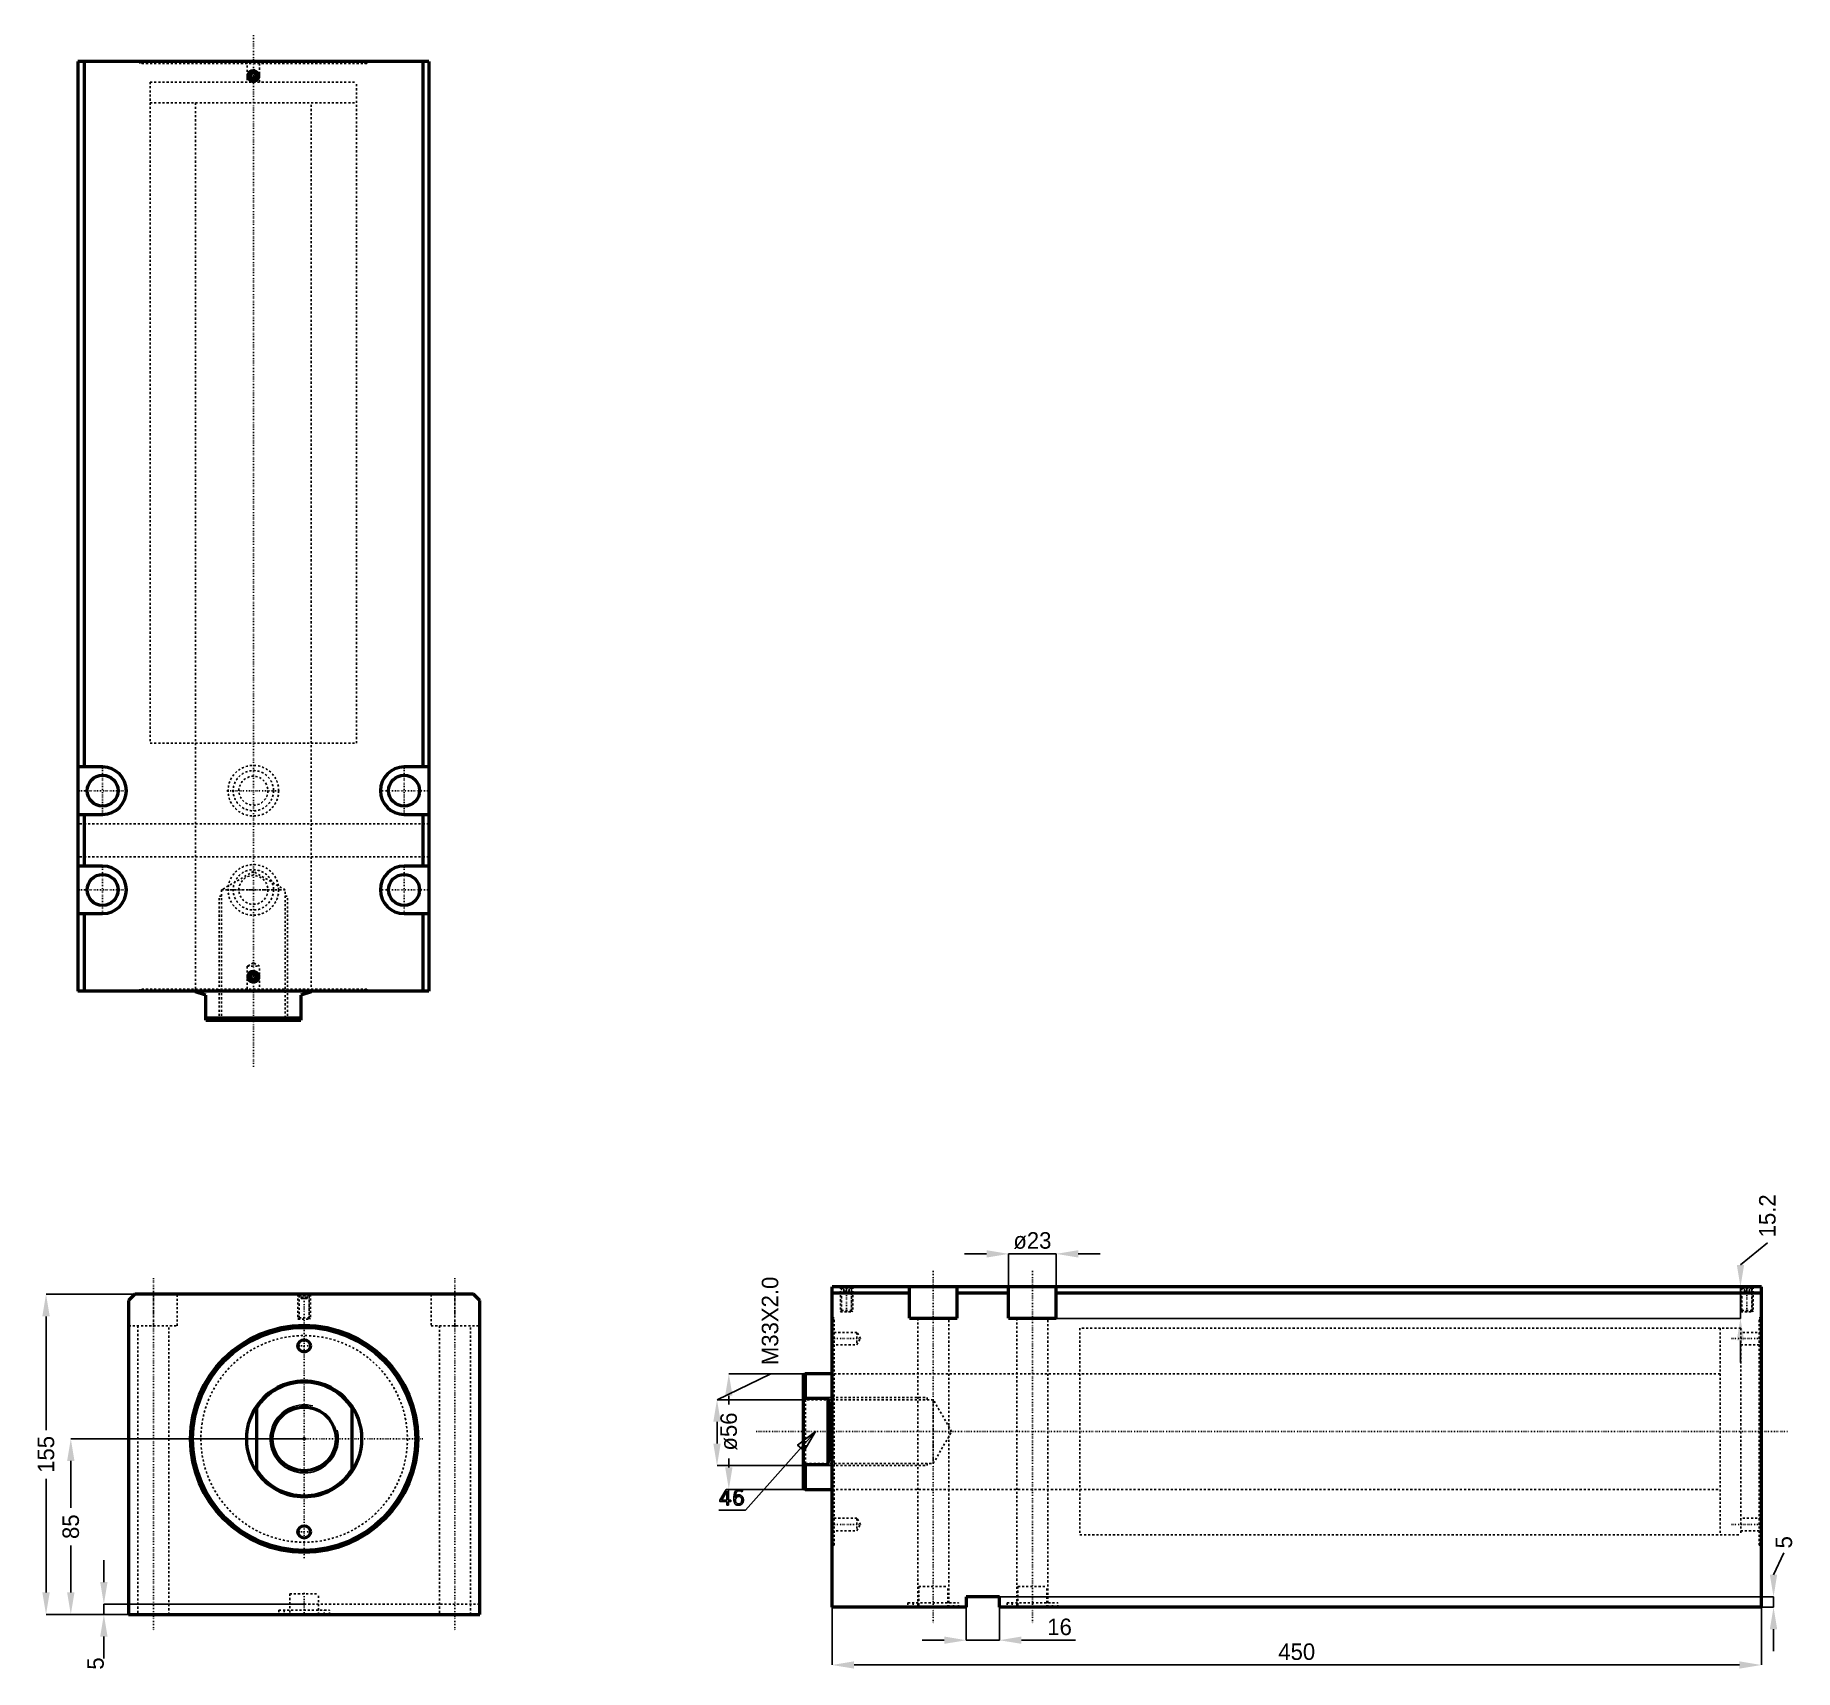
# Model space of a CAD drawing. Header units: millimetres. Extents: x -130 to 722, y -112 to 679.
import ezdxf

# ---------------------------------------------------------------- set-up
doc = ezdxf.new("R2010")
doc.units = ezdxf.units.MM
doc.linetypes.add('Center', pattern=[1.5, 0.45, -0.5, 0.05, -0.5])
doc.linetypes.add('Dashed', pattern=[2, 1, -1])
for name, color, linetype, lineweight in [('2d ConnectionPoints', 7, 'Continuous', 50), ('AM_0', 7, 'Continuous', 50), ('AM_5', 3, 'Continuous', 25), ('AM_7', 7, 'Center', 25), ('AM_9', 6, 'Dashed', 25)]:
    doc.layers.add(name, color=color, linetype=linetype, lineweight=lineweight)
doc.dimstyles.new('ISO-25', dxfattribs={"dimtxt": 2.5, "dimasz": 2.5, "dimexe": 1.25, "dimexo": 0.625, "dimtad": 1, "dimtxsty": 'Standard', "dimcen": 2.5, "dimadec": 0, "dimazin": 0, "dimtfac": 1, "dimtmove": 0, "dimatfit": 3, "dimfxl": 1, "dimarcsym": 0})

# ---------------------------------------------------------------- blocks, each defined once
blk = doc.blocks.new('1_JECX_MF_INLA_100_310_0_rod__0_in_JECX_MF_160_INLA_100_310_0__0')
at = {"layer": 'AM_0'}
for p, q in [((-23, -15.97), (-23, 15.97)), ((23, 15.97), (23, -15.97))]:
    blk.add_line(p, q, dxfattribs=at)
for points in [[(-23, 15.97), (-24.3, 13.9), (-25.42, 11.73), (-26.35, 9.47), (-27.07, 7.14), (-27.59, 4.75), (-27.9, 2.33), (-28, -0.11), (-27.88, -2.55), (-27.56, -4.97), (-27.02, -7.35), (-26.27, -9.68), (-25.33, -11.93), (-24.19, -14.1), (-23, -15.97)], [(23, -15.97), (24.3, -13.9), (25.42, -11.73), (26.35, -9.47), (27.07, -7.14), (27.59, -4.75), (27.9, -2.33), (28, 0.11), (27.88, 2.55), (27.56, 4.97), (27.02, 7.35), (26.27, 9.68), (25.33, 11.93), (24.19, 14.1), (23, 15.97)]]:
    blk.add_lwpolyline(points, dxfattribs=at)
blk.add_circle((0, 0), 15.42, dxfattribs=at)
for radius, start, end in [(28, 34.77194, 145.22806), (27.5, 33.2419, 146.7581), (27.5, 213.2419, 326.7581), (28, 214.77194, 325.22806)]:
    blk.add_arc((0, 0), radius, start, end, dxfattribs=at)
at = {"layer": 'AM_5'}
blk.add_arc((0, 0), 16.5, 75, 15, dxfattribs=at)
blk = doc.blocks.new('2_JECX_MF_EXLA_100_310_0_body__0_in_JECX_MF_160_INLA_100_310_0__0')
at = {"layer": 'AM_0'}
for p, q in [((-82, 70), (-85, 67)), ((82, 70), (-82, 70)), ((85, 67), (82, 70)), ((-85, 67), (-85, -85)), ((85, -85), (85, 67)), ((-85, -85), (85, -85))]:
    blk.add_line(p, q, dxfattribs=at)
for centre, radius in [((0, 0), 55), ((0, 0), 54), ((0, 45), 3), ((0, -45), 3)]:
    blk.add_circle(centre, radius, dxfattribs=at)
at = {"layer": 'AM_5', "linetype": 'Dashed'}
for p, q in [((-3, 70), (-3, 58)), ((3, 70), (3, 58))]:
    blk.add_line(p, q, dxfattribs=at)
at = {"layer": 'AM_7'}
for p, q in [((-73, 77.75), (-73, -92.75)), ((73, 77.75), (73, -92.75)), ((0, -57.75), (0, 70.6)), ((-3.15, 45), (3.15, 45)), ((-57.75, 0), (57.75, 0)), ((-3.15, -45), (3.15, -45)), ((0, -74.5), (0, -85.5))]:
    blk.add_line(p, q, dxfattribs=at)
at = {"layer": 'AM_9'}
for p, q in [((-73, 54.8), (-73, 70)), ((-61.5, 54.8), (-61.5, 70)), ((-3, 70), (-2.46, 69.46)), ((-2.46, 69.46), (-2.46, 58.54)), ((-2.46, 69.46), (2.46, 69.46)), ((-1.9, 70), (-2.4, 69.5)), ((-2.4, 69.5), (-2.4, 58)), ((-2.4, 69.5), (2.4, 69.5)), ((-1.44, 68), (-1.44, 70)), ((-0.72, 68), (-0.72, 70)), ((0.72, 68), (0.72, 70)), ((1.44, 68), (1.44, 70)), ((2.4, 69.5), (1.9, 70)), ((2.4, 58), (2.4, 69.5)), ((2.46, 69.46), (3, 70)), ((2.46, 58.54), (2.46, 69.46)), ((61.5, 70), (61.5, 54.8)), ((73, 54.8), (73, 70)), ((-1.44, 68), (1.44, 68)), ((-85, 54.8), (-61.5, 54.8)), ((-80.5, 54.8), (-80.5, -85)), ((-65.5, -85), (-65.5, 54.8)), ((-2.46, 58.54), (-3, 58)), ((-3, 58), (3, 58)), ((-2.46, 58.54), (2.46, 58.54)), ((3, 58), (2.46, 58.54)), ((61.5, 54.8), (85, 54.8)), ((65.5, 54.8), (65.5, -85)), ((80.5, -85), (80.5, 54.8)), ((-7, -75), (7, -75)), ((-7, -75), (-7, -85)), ((7, -85), (7, -75)), ((85, -80), (-85, -80)), ((-12.25, -82.9), (12.25, -82.9)), ((-12.25, -82.9), (-12.25, -85)), ((-9.75, -82.9), (-9.75, -85)), ((9.75, -85), (9.75, -82.9)), ((12.25, -85), (12.25, -82.9))]:
    blk.add_line(p, q, dxfattribs=at)
blk.add_circle((0, 0), 50, dxfattribs=at)
blk = doc.blocks.new('*D3')
at = {"layer": 'AM_5', "color": 0, "lineweight": -2}
for p, q in [((-82, 70), (-125, 70)), ((-125, 59.33), (-125, 4.31)), ((-125, -74.33), (-125, -19.31)), ((-85, -85), (-125, -85))]:
    blk.add_line(p, q, dxfattribs=at)
at = {"layer": 'AM_5', "color": 0}
for points in [[(-123.22, 59.33), (-126.78, 59.33), (-125, 70)], [(-126.78, -74.33), (-123.22, -74.33), (-125, -85)]]:
    blk.add_solid(points, dxfattribs=at)
at = {"layer": 'Defpoints', "color": 0}
for p in [(-82, 70), (-125, -85), (-85, -85)]:
    blk.add_point(p, dxfattribs=at)
at = {"layer": 'AM_5', "color": 0, "insert": (-125, -7.5), "char_height": 8, "attachment_point": 5, "rotation": 90}
blk.add_mtext('155', dxfattribs=at)
blk = doc.blocks.new('*D4')
at = {"layer": 'AM_5', "color": 0, "lineweight": -2}
for p, q in [((0, 0), (-113, 0)), ((-113, -10.67), (-113, -33.34)), ((-113, -74.33), (-113, -51.66)), ((-85, -85), (-113, -85))]:
    blk.add_line(p, q, dxfattribs=at)
at = {"layer": 'AM_5', "color": 0}
for points in [[(-111.22, -10.67), (-114.78, -10.67), (-113, 0)], [(-114.78, -74.33), (-111.22, -74.33), (-113, -85)]]:
    blk.add_solid(points, dxfattribs=at)
at = {"layer": 'Defpoints', "color": 0}
for p in [(0, 0), (-113, -85), (-85, -85)]:
    blk.add_point(p, dxfattribs=at)
at = {"layer": 'AM_5', "color": 0, "insert": (-113, -42.5), "char_height": 8, "attachment_point": 5, "rotation": 90}
blk.add_mtext('85', dxfattribs=at)
blk = doc.blocks.new('*D5')
at = {"layer": 'AM_5', "color": 0, "lineweight": -2}
for p, q in [((-97, -69.33), (-97, -58.67)), ((0, -80), (-97, -80)), ((-97, -80), (-97, -85)), ((-85, -85), (-97, -85)), ((-97, -95.67), (-97, -106.33))]:
    blk.add_line(p, q, dxfattribs=at)
at = {"layer": 'AM_5', "color": 0}
for points in [[(-98.78, -69.33), (-95.22, -69.33), (-97, -80)], [(-95.22, -95.67), (-98.78, -95.67), (-97, -85)]]:
    blk.add_solid(points, dxfattribs=at)
at = {"layer": 'Defpoints', "color": 0}
for p in [(-97, -85), (-85, -85), (0, -80)]:
    blk.add_point(p, dxfattribs=at)
at = {"layer": 'AM_5', "color": 0, "insert": (-101, -108.73), "char_height": 8, "attachment_point": 5, "rotation": 90}
blk.add_mtext('5', dxfattribs=at)
blk = doc.blocks.new('1_JECX_MF_INLA_100_310_0_rod__0_in_JECX_MF_160_INLA_100_310_0__2')
at = {"layer": 'AM_0'}
for p, q in [((-13, 28), (-14, 27.5)), ((-14, 27.5), (-14, -27.5)), ((0, 28), (-13, 28)), ((-13, 28), (-13, 15.97)), ((-13, 15.97), (-14, 15.07)), ((-2, 15.97), (-13, 15.97)), ((-2, 15.97), (-2, -15.97)), ((-14, -15.07), (-13, -15.97)), ((-13, -15.97), (-2, -15.97)), ((-13, -15.97), (-13, -28)), ((-14, -27.5), (-13, -28)), ((-13, -28), (0, -28))]:
    blk.add_line(p, q, dxfattribs=at)
blk.add_lwpolyline([(-2, -15.97), (-1.58, -13.9), (-1.21, -11.73), (-0.91, -9.47), (-0.68, -7.14), (-0.51, -4.75), (-0.41, -2.33), (-0.38, 0.11), (-0.41, 2.55), (-0.52, 4.97), (-0.69, 7.35), (-0.94, 9.68), (-1.24, 11.93), (-1.61, 14.1), (-2, 15.97)], dxfattribs=at)
at = {"layer": 'AM_5', "linetype": 'Dashed'}
for p, q in [((-14, 16.5), (46, 16.5)), ((46, 15.42), (46, 16.5)), ((-14, -16.5), (46, -16.5)), ((46, -15.42), (46, -16.5))]:
    blk.add_line(p, q, dxfattribs=at)
at = {"layer": 'AM_7'}
blk.add_line((-36.7, 0), (462.7, 0), dxfattribs=at)
at = {"layer": 'AM_9'}
for p, q in [((430, 50), (430, -50)), ((440, 50), (430, 50)), ((440, 50), (440, -50)), ((430, 28), (0, 28)), ((-12.92, 15.42), (-14, 16.5)), ((49, 15.42), (-12.92, 15.42)), ((-12.92, 15.42), (-12.92, -15.42)), ((57.9, 0), (49, 15.42)), ((49, 15.42), (49, -15.42)), ((49, -15.42), (57.9, 0)), ((-14, -16.5), (-12.92, -15.42)), ((-12.92, -15.42), (49, -15.42)), ((0, -28), (430, -28)), ((430, -50), (440, -50))]:
    blk.add_line(p, q, dxfattribs=at)
blk = doc.blocks.new('2_JECX_MF_EXLA_100_310_0_body__0_in_JECX_MF_160_INLA_100_310_0__2')
at = {"layer": 'AM_0'}
for p, q in [((0, -85), (0, 70)), ((450, 70), (0, 70)), ((37.5, 54.8), (37.5, 70)), ((60.5, 54.8), (60.5, 70)), ((85.5, 54.8), (85.5, 70)), ((108.5, 54.8), (108.5, 70)), ((450, -85), (450, 70)), ((37.5, 67), (0, 67)), ((85.5, 67), (60.5, 67)), ((450, 67), (108.5, 67)), ((37.5, 54.8), (60.5, 54.8)), ((85.5, 54.8), (108.5, 54.8)), ((65, -85), (0, -85)), ((81, -80), (65, -80)), ((65, -80), (65, -85)), ((81, -85), (81, -80)), ((450, -85), (81, -85))]:
    blk.add_line(p, q, dxfattribs=at)
at = {"layer": 'AM_5', "linetype": 'Dashed'}
for p, q in [((4, 70), (4, 58)), ((10, 70), (10, 58)), ((440, 70), (440, 58)), ((446, 70), (446, 58))]:
    blk.add_line(p, q, dxfattribs=at)
at = {"layer": 'AM_7'}
for p, q in [((49, 77.75), (49, -92.75)), ((97, 77.75), (97, -92.75)), ((7, 70.6), (7, 57.4)), ((443, 70.6), (443, 57.4)), ((-0.69, 45), (14.42, 45)), ((435.58, 45), (450.69, 45)), ((-0.69, -45), (14.42, -45)), ((435.58, -45), (450.69, -45))]:
    blk.add_line(p, q, dxfattribs=at)
at = {"layer": 'AM_9'}
for p, q in [((4, 70), (4.54, 69.46)), ((4.54, 69.46), (4.54, 58.54)), ((4.54, 69.46), (9.46, 69.46)), ((5.1, 70), (4.6, 69.5)), ((4.6, 69.5), (4.6, 58)), ((4.6, 69.5), (9.4, 69.5)), ((5.75, 68), (5.75, 70)), ((7, 68), (7, 70)), ((8.25, 68), (8.25, 70)), ((9.4, 69.5), (8.9, 70)), ((9.4, 58), (9.4, 69.5)), ((9.46, 69.46), (10, 70)), ((9.46, 58.54), (9.46, 69.46)), ((440, 70), (440.54, 69.46)), ((440.54, 69.46), (440.54, 58.54)), ((440.54, 69.46), (445.46, 69.46)), ((441.1, 70), (440.6, 69.5)), ((440.6, 69.5), (440.6, 58)), ((440.6, 69.5), (445.4, 69.5)), ((441.75, 68), (441.75, 70)), ((443, 68), (443, 70)), ((444.25, 68), (444.25, 70)), ((445.4, 69.5), (444.9, 70)), ((445.4, 58), (445.4, 69.5)), ((445.46, 69.46), (446, 70)), ((445.46, 58.54), (445.46, 69.46)), ((5.75, 68), (8.25, 68)), ((441.75, 68), (444.25, 68)), ((1, 55), (0, 55)), ((1, 54), (0, 54)), ((1, -55), (1, 55)), ((4.54, 58.54), (4, 58)), ((4, 58), (10, 58)), ((4.54, 58.54), (9.46, 58.54)), ((10, 58), (9.46, 58.54)), ((41.5, 54.8), (41.5, -85)), ((56.5, -85), (56.5, 54.8)), ((89.5, 54.8), (89.5, -85)), ((104.5, -85), (104.5, 54.8)), ((440.54, 58.54), (440, 58)), ((440, 58), (446, 58)), ((440.54, 58.54), (445.46, 58.54)), ((446, 58), (445.46, 58.54)), ((449, -55), (449, 55)), ((450, 55), (449, 55)), ((450, 54), (449, 54)), ((12, 48), (0, 48)), ((13.73, 45), (12, 48)), ((12, 48), (12, 42)), ((12, 42), (13.73, 45)), ((440, 50), (120, 50)), ((120, 50), (120, -50)), ((440, 50), (440, -50)), ((450, 48), (440, 48)), ((0, 42), (12, 42)), ((440, 42), (450, 42)), ((120, 28), (0, 28)), ((0, -28), (120, -28)), ((12, -42), (0, -42)), ((13.73, -45), (12, -42)), ((12, -42), (12, -48)), ((450, -42), (440, -42)), ((0, -48), (12, -48)), ((12, -48), (13.73, -45)), ((120, -50), (440, -50)), ((440, -48), (450, -48)), ((0, -54), (1, -54)), ((0, -55), (1, -55)), ((449, -54), (450, -54)), ((449, -55), (450, -55)), ((42, -75), (56, -75)), ((42, -75), (42, -85)), ((56, -85), (56, -75)), ((90, -75), (104, -75)), ((90, -75), (90, -85)), ((104, -85), (104, -75)), ((36.75, -82.9), (61.25, -82.9)), ((36.75, -82.9), (36.75, -85)), ((39.25, -82.9), (39.25, -85)), ((58.75, -85), (58.75, -82.9)), ((61.25, -85), (61.25, -82.9)), ((84.75, -82.9), (109.25, -82.9)), ((84.75, -82.9), (84.75, -85)), ((87.25, -82.9), (87.25, -85)), ((106.75, -85), (106.75, -82.9)), ((109.25, -85), (109.25, -82.9))]:
    blk.add_line(p, q, dxfattribs=at)
blk = doc.blocks.new('*D16')
at = {"layer": 'AM_5', "color": 0, "lineweight": -2}
for p, q in [((330.47, 89.56), (319.81, 89.56)), ((341.14, 73.56), (341.14, 89.56)), ((341.14, 89.56), (364.14, 89.56)), ((364.14, 73.56), (364.14, 89.56)), ((374.81, 89.56), (385.47, 89.56))]:
    blk.add_line(p, q, dxfattribs=at)
at = {"layer": 'AM_5', "color": 0}
for points in [[(330.47, 87.79), (330.47, 91.34), (341.14, 89.56)], [(374.81, 91.34), (374.81, 87.79), (364.14, 89.56)]]:
    blk.add_solid(points, dxfattribs=at)
at = {"layer": 'Defpoints', "color": 0}
for p in [(364.14, 89.56), (341.14, 73.56), (364.14, 73.56)]:
    blk.add_point(p, dxfattribs=at)
at = {"layer": 'AM_5', "color": 0, "insert": (352.64, 95.96), "char_height": 8, "attachment_point": 5}
blk.add_mtext('ø23', dxfattribs=at)
blk = doc.blocks.new('*D17')
at = {"layer": 'AM_5', "color": 0, "lineweight": -2}
for p, q in [((695.51, 84.23), (708.57, 94.9)), ((364.14, 73.56), (695.51, 73.56)), ((695.51, 58.36), (695.51, 73.56)), ((364.14, 58.36), (695.51, 58.36)), ((695.51, 47.7), (695.51, 37.03))]:
    blk.add_line(p, q, dxfattribs=at)
at = {"layer": 'AM_5', "color": 0}
for points in [[(693.73, 84.23), (697.28, 84.23), (695.51, 73.56)], [(697.28, 47.7), (693.73, 47.7), (695.51, 58.36)]]:
    blk.add_solid(points, dxfattribs=at)
at = {"layer": 'Defpoints', "color": 0}
for p in [(364.14, 73.56), (695.51, 73.56), (364.14, 58.36)]:
    blk.add_point(p, dxfattribs=at)
at = {"layer": 'AM_5', "color": 0, "insert": (708.57, 107.96), "char_height": 8, "attachment_point": 5, "rotation": 90}
blk.add_mtext('15.2', dxfattribs=at)
blk = doc.blocks.new('*D18')
at = {"layer": 'AM_5', "color": 0, "lineweight": -2}
for p, q in [((255.64, -81.44), (255.64, -109.44)), ((705.64, -81.44), (705.64, -109.44)), ((266.31, -109.44), (694.97, -109.44))]:
    blk.add_line(p, q, dxfattribs=at)
at = {"layer": 'AM_5', "color": 0}
for points in [[(266.31, -107.66), (266.31, -111.21), (255.64, -109.44)], [(694.97, -111.21), (694.97, -107.66), (705.64, -109.44)]]:
    blk.add_solid(points, dxfattribs=at)
at = {"layer": 'Defpoints', "color": 0}
for p in [(255.64, -81.44), (705.64, -81.44), (705.64, -109.44)]:
    blk.add_point(p, dxfattribs=at)
at = {"layer": 'AM_5', "color": 0, "insert": (480.64, -103.04), "char_height": 8, "attachment_point": 5}
blk.add_mtext('450', dxfattribs=at)
blk = doc.blocks.new('*D19')
at = {"layer": 'AM_5', "color": 0, "lineweight": -2}
for p, q in [((242.64, 31.56), (205.64, 31.56)), ((205.64, 20.9), (205.64, 16.63)), ((205.64, -13.77), (205.64, -9.5)), ((242.64, -24.44), (205.64, -24.44))]:
    blk.add_line(p, q, dxfattribs=at)
at = {"layer": 'AM_5', "color": 0}
for points in [[(207.42, 20.9), (203.86, 20.9), (205.64, 31.56)], [(203.86, -13.77), (207.42, -13.77), (205.64, -24.44)]]:
    blk.add_solid(points, dxfattribs=at)
at = {"layer": 'Defpoints', "color": 0}
for p in [(205.64, 31.56), (242.64, 31.56), (242.64, -24.44)]:
    blk.add_point(p, dxfattribs=at)
at = {"layer": 'AM_5', "color": 0, "insert": (205.64, 3.56), "char_height": 8, "attachment_point": 5, "rotation": 90}
blk.add_mtext('ø56', dxfattribs=at)
blk = doc.blocks.new('*D20')
at = {"layer": 'AM_5', "color": 0, "lineweight": -2}
for p, q in [((320.64, -76.44), (320.64, -97.44)), ((336.64, -81.44), (336.64, -97.44)), ((309.97, -97.44), (299.31, -97.44)), ((320.64, -97.44), (336.64, -97.44)), ((347.31, -97.44), (373.52, -97.44))]:
    blk.add_line(p, q, dxfattribs=at)
at = {"layer": 'AM_5', "color": 0}
for points in [[(309.97, -99.21), (309.97, -95.66), (320.64, -97.44)], [(347.31, -95.66), (347.31, -99.21), (336.64, -97.44)]]:
    blk.add_solid(points, dxfattribs=at)
at = {"layer": 'Defpoints', "color": 0}
for p in [(320.64, -76.44), (336.64, -81.44), (336.64, -97.44)]:
    blk.add_point(p, dxfattribs=at)
at = {"layer": 'AM_5', "color": 0, "insert": (365.79, -91.04), "char_height": 8, "attachment_point": 5}
blk.add_mtext('16', dxfattribs=at)
blk = doc.blocks.new('*D21')
at = {"layer": 'AM_5', "color": 0, "lineweight": -2}
for p, q in [((711.51, -65.77), (716.57, -55.1)), ((320.64, -76.44), (711.51, -76.44)), ((711.51, -76.44), (711.51, -81.44)), ((336.64, -81.44), (711.51, -81.44)), ((711.51, -92.1), (711.51, -102.77))]:
    blk.add_line(p, q, dxfattribs=at)
at = {"layer": 'AM_5', "color": 0}
for points in [[(709.73, -65.77), (713.28, -65.77), (711.51, -76.44)], [(713.28, -92.1), (709.73, -92.1), (711.51, -81.44)]]:
    blk.add_solid(points, dxfattribs=at)
at = {"layer": 'Defpoints', "color": 0}
for p in [(320.64, -76.44), (336.64, -81.44), (711.51, -81.44)]:
    blk.add_point(p, dxfattribs=at)
at = {"layer": 'AM_5', "color": 0, "insert": (716.57, -50.04), "char_height": 8, "attachment_point": 5, "rotation": 90}
blk.add_mtext('5', dxfattribs=at)
blk = doc.blocks.new('*D22')
at = {"layer": 'AM_5', "color": 0, "lineweight": -2}
for p, q in [((199.91, 18.98), (225.64, 31.38)), ((242.72, 18.98), (199.91, 18.98)), ((199.91, 8.32), (199.91, -2.27)), ((241.64, -12.94), (199.91, -12.94))]:
    blk.add_line(p, q, dxfattribs=at)
at = {"layer": 'AM_5', "color": 0}
for points in [[(201.68, 8.32), (198.13, 8.32), (199.91, 18.98)], [(198.13, -2.27), (201.68, -2.27), (199.91, -12.94)]]:
    blk.add_solid(points, dxfattribs=at)
at = {"layer": 'Defpoints', "color": 0}
for p in [(242.72, 18.98), (199.91, -12.94), (241.64, -12.94)]:
    blk.add_point(p, dxfattribs=at)
at = {"layer": 'AM_5', "color": 0, "insert": (225.64, 57.12), "char_height": 8, "attachment_point": 5, "rotation": 90}
blk.add_mtext('M33X2.0', dxfattribs=at)
blk = doc.blocks.new('1_JECX_MF_INLA_100_310_0_rod__0_in_JECX_MF_160_INLA_100_310_0__4')
at = {"layer": 'AM_0'}
for p, q in [((-28, 0), (-28, -0.38)), ((28, -0.38), (28, 0)), ((-23, -2), (-28, -0.38)), ((-23, -14), (-23, -2)), ((28, -0.38), (23, -2)), ((23, -2), (23, -14)), ((-23, -13), (23, -13)), ((-23, -14), (23, -14))]:
    blk.add_line(p, q, dxfattribs=at)
at = {"layer": 'AM_5', "linetype": 'Dashed'}
for p, q in [((-16.5, -14), (-16.5, 46)), ((-15.42, 46), (-16.5, 46)), ((15.42, 46), (16.5, 46)), ((16.5, -14), (16.5, 46))]:
    blk.add_line(p, q, dxfattribs=at)
at = {"layer": 'AM_7'}
blk.add_line((0, -36.7), (0, 462.7), dxfattribs=at)
at = {"layer": 'AM_9'}
for p, q in [((-50, 440), (50, 440)), ((-50, 440), (-50, 430)), ((50, 430), (50, 440)), ((-50, 430), (50, 430)), ((-28, 430), (-28, 0)), ((28, 0), (28, 430)), ((0, 57.9), (-15.42, 49)), ((15.42, 49), (0, 57.9)), ((-15.42, 49), (15.42, 49)), ((-15.42, 49), (-15.42, -12.92)), ((15.42, -12.92), (15.42, 49)), ((-15.42, -12.92), (-16.5, -14)), ((-15.42, -12.92), (15.42, -12.92)), ((16.5, -14), (15.42, -12.92))]:
    blk.add_line(p, q, dxfattribs=at)
blk = doc.blocks.new('2_JECX_MF_EXLA_100_310_0_body__0_in_JECX_MF_160_INLA_100_310_0__4')
at = {"layer": 'AM_0'}
for p, q in [((-85, 450), (-85, 0)), ((85, 450), (-85, 450)), ((-82, 450), (-82, 108.5)), ((-0.72, 444.25), (-1.44, 443)), ((0.72, 444.25), (-0.72, 444.25)), ((1.44, 443), (0.72, 444.25)), ((82, 450), (82, 108.5)), ((85, 450), (85, 0)), ((-1.44, 443), (-0.72, 441.75)), ((-0.72, 441.75), (0.72, 441.75)), ((0.72, 441.75), (1.44, 443)), ((-73, 108.5), (-85, 108.5)), ((85, 108.5), (73, 108.5)), ((-85, 85.5), (-73, 85.5)), ((-82, 85.5), (-82, 60.5)), ((73, 85.5), (85, 85.5)), ((82, 85.5), (82, 60.5)), ((-73, 60.5), (-85, 60.5)), ((85, 60.5), (73, 60.5)), ((-85, 37.5), (-73, 37.5)), ((-82, 37.5), (-82, 0)), ((73, 37.5), (85, 37.5)), ((82, 37.5), (82, 0)), ((85, 0), (-85, 0)), ((-0.72, 8.25), (-1.44, 7)), ((-1.44, 7), (-0.72, 5.75)), ((0.72, 8.25), (-0.72, 8.25)), ((-0.72, 5.75), (0.72, 5.75)), ((1.44, 7), (0.72, 8.25)), ((0.72, 5.75), (1.44, 7))]:
    blk.add_line(p, q, dxfattribs=at)
for centre, radius in [((0, 443), 2.46), ((0, 443), 2.4), ((0, 443), 1.9), ((-73, 97), 7.5), ((73, 97), 7.5), ((-73, 49), 7.5), ((73, 49), 7.5), ((0, 7), 2.46), ((0, 7), 2.4), ((0, 7), 1.9)]:
    blk.add_circle(centre, radius, dxfattribs=at)
for centre, start, end in [((-73, 97), 270, 90), ((73, 97), 90, 270), ((-73, 49), 270, 90), ((73, 49), 90, 270)]:
    blk.add_arc(centre, 11.5, start, end, dxfattribs=at)
at = {"layer": 'AM_5'}
for centre in [(0, 443), (0, 7)]:
    blk.add_arc(centre, 3, 75, 15, dxfattribs=at)
at = {"layer": 'AM_7'}
for p, q in [((-3.15, 443), (3.15, 443)), ((-73, 84.93), (-73, 109.08)), ((73, 84.93), (73, 109.08)), ((-85.08, 97), (-60.93, 97)), ((-12.86, 97), (12.86, 97)), ((60.92, 97), (85.07, 97)), ((-73, 36.92), (-73, 61.08)), ((73, 36.92), (73, 61.08)), ((-85.08, 49), (-60.93, 49)), ((-12.86, 49), (12.86, 49)), ((60.92, 49), (85.07, 49)), ((-3.15, 7), (3.15, 7))]:
    blk.add_line(p, q, dxfattribs=at)
at = {"layer": 'AM_9'}
for p, q in [((-55, 450), (-55, 449)), ((55, 449), (-55, 449)), ((-54, 450), (-54, 449)), ((-3, 450), (-3, 440)), ((3, 440), (3, 450)), ((54, 449), (54, 450)), ((55, 449), (55, 450)), ((-50, 440), (50, 440)), ((-50, 440), (-50, 120)), ((50, 120), (50, 440)), ((-50, 120), (50, 120)), ((-28, 120), (-28, 0)), ((28, 0), (28, 120)), ((85, 81), (-85, 81)), ((85, 65), (-85, 65)), ((0, 13.73), (-3, 12)), ((-3, 12), (-3, 0)), ((-3, 12), (3, 12)), ((3, 12), (0, 13.73)), ((3, 0), (3, 12)), ((55, 1), (-55, 1)), ((-55, 1), (-55, 0)), ((-54, 1), (-54, 0)), ((54, 0), (54, 1)), ((55, 0), (55, 1))]:
    blk.add_line(p, q, dxfattribs=at)
for centre, radius in [((0, 97), 12.25), ((0, 97), 9.75), ((0, 97), 7), ((0, 49), 12.25), ((0, 49), 9.75), ((0, 49), 7)]:
    blk.add_circle(centre, radius, dxfattribs=at)

msp = doc.modelspace()

# ---------------------------------------------------------------- linework, layer by layer
at = {"layer": '2d ConnectionPoints'}
for p in [(-24.596, 216.761), (0, 0), (255.639, 3.565)]:
    msp.add_point(p, dxfattribs=at)
at = {"layer": 'AM_5'}
for p, q in [((213.639, -34.435), (247.639, 3.565)), ((200.839, -34.435), (213.639, -34.435))]:
    msp.add_line(p, q, dxfattribs=at)
for points in [[(247.639, 3.565), (242.117, -5.807), (238.937, -2.962), (247.639, 3.565)], [(204.718, -30.371), (201.349, -30.371), (201.349, -29.695), (204.417, -24.495), (205.446, -24.495), (205.446, -29.669), (206.57, -29.669), (206.57, -30.371), (205.446, -30.371), (205.446, -32.035), (204.718, -32.035), (204.718, -30.371)], [(204.729, -29.669), (204.729, -25.369), (202.243, -29.669), (204.729, -29.669)], [(210.385, -32.098), (210.385, -32.098), (210.033, -32.081), (209.564, -31.996), (209.564, -31.996), (209.167, -31.836), (208.942, -31.69), (208.942, -31.69), (208.746, -31.514), (208.5, -31.207), (208.5, -31.207), (208.311, -30.847), (208.217, -30.577), (208.217, -30.577), (208.144, -30.283), (208.065, -29.799), (208.065, -29.799), (208.022, -29.261), (208.014, -28.874), (208.014, -28.874), (208.039, -28.077), (208.171, -27.017), (208.171, -27.017), (208.415, -26.118), (208.641, -25.608), (208.641, -25.608), (208.92, -25.181), (209.447, -24.719), (209.447, -24.719), (210.104, -24.47), (210.614, -24.423), (210.614, -24.423), (210.859, -24.43), (211.195, -24.468), (211.195, -24.468), (211.493, -24.539), (211.67, -24.605), (211.67, -24.605), (211.834, -24.682), (212.064, -24.816), (212.064, -24.816), (212.274, -24.972), (212.403, -25.088), (211.831, -25.556), (211.831, -25.556), (211.757, -25.47), (211.625, -25.355), (211.625, -25.355), (211.468, -25.257), (211.35, -25.2), (211.35, -25.2), (211.221, -25.152), (211.011, -25.1), (211.011, -25.1), (210.78, -25.073), (210.614, -25.067), (210.614, -25.067), (210.351, -25.088), (210.002, -25.195), (210.002, -25.195), (209.707, -25.393), (209.54, -25.577), (209.54, -25.577), (209.395, -25.788), (209.213, -26.129), (209.213, -26.129), (209.075, -26.5), (209.007, -26.765), (209.007, -26.765), (208.953, -27.042), (208.884, -27.478), (208.884, -27.478), (208.831, -27.939), (208.804, -28.26), (208.804, -28.26), (208.921, -28.036), (209.117, -27.743), (209.117, -27.743), (209.34, -27.501), (209.504, -27.368), (209.504, -27.368), (209.679, -27.259), (209.962, -27.14), (209.962, -27.14), (210.27, -27.076), (210.489, -27.064), (210.489, -27.064), (210.747, -27.079), (211.111, -27.154), (211.111, -27.154), (211.446, -27.295), (211.654, -27.426), (211.654, -27.426), (211.847, -27.58), (212.101, -27.846), (212.101, -27.846), (212.313, -28.155), (212.431, -28.385), (212.431, -28.385), (212.53, -28.627), (212.636, -29.004), (212.636, -29.004), (212.694, -29.395), (212.704, -29.664), (212.704, -29.664), (212.692, -29.945), (212.63, -30.341), (212.63, -30.341), (212.513, -30.707), (212.405, -30.936), (212.405, -30.936), (212.277, -31.147), (212.049, -31.427), (212.049, -31.427), (211.779, -31.662), (211.576, -31.794), (211.576, -31.794), (211.359, -31.903), (211.013, -32.022), (211.013, -32.022), (210.644, -32.086), (210.385, -32.098)], [(210.396, -31.443), (210.396, -31.443), (210.583, -31.433), (210.842, -31.385), (210.842, -31.385), (211.075, -31.296), (211.215, -31.214), (211.215, -31.214), (211.342, -31.115), (211.509, -30.94), (211.509, -30.94), (211.646, -30.733), (211.722, -30.577), (211.722, -30.577), (211.783, -30.408), (211.85, -30.137), (211.85, -30.137), (211.886, -29.842), (211.893, -29.633), (211.893, -29.633), (211.887, -29.437), (211.853, -29.158), (211.853, -29.158), (211.79, -28.897), (211.732, -28.733), (211.732, -28.733), (211.661, -28.58), (211.531, -28.375), (211.531, -28.375), (211.371, -28.199), (211.248, -28.099), (211.248, -28.099), (211.114, -28.015), (210.89, -27.923), (210.89, -27.923), (210.639, -27.874), (210.458, -27.865), (210.458, -27.865), (210.27, -27.875), (210.006, -27.927), (210.006, -27.927), (209.766, -28.025), (209.618, -28.115), (209.618, -28.115), (209.482, -28.222), (209.303, -28.409), (209.303, -28.409), (209.153, -28.629), (209.07, -28.793), (209.07, -28.793), (209, -28.969), (208.925, -29.249), (208.925, -29.249), (208.885, -29.548), (208.877, -29.758), (208.877, -29.758), (208.884, -29.949), (208.921, -30.22), (208.921, -30.22), (208.99, -30.472), (209.054, -30.629), (209.054, -30.629), (209.131, -30.775), (209.272, -30.969), (209.272, -30.969), (209.442, -31.134), (209.571, -31.227), (209.571, -31.227), (209.713, -31.304), (209.948, -31.389), (209.948, -31.389), (210.208, -31.434), (210.396, -31.443)]]:
    msp.add_lwpolyline(points, dxfattribs=at)

# ---------------------------------------------------------------- block references
for name, p in [('1_JECX_MF_INLA_100_310_0_rod__0_in_JECX_MF_160_INLA_100_310_0__4', (-24.596, 216.761)), ('2_JECX_MF_EXLA_100_310_0_body__0_in_JECX_MF_160_INLA_100_310_0__4', (-24.596, 216.761)), ('2_JECX_MF_EXLA_100_310_0_body__0_in_JECX_MF_160_INLA_100_310_0__0', (0, 0)), ('2_JECX_MF_EXLA_100_310_0_body__0_in_JECX_MF_160_INLA_100_310_0__2', (255.639, 3.565)), ('1_JECX_MF_INLA_100_310_0_rod__0_in_JECX_MF_160_INLA_100_310_0__2', (255.639, 3.565)), ('1_JECX_MF_INLA_100_310_0_rod__0_in_JECX_MF_160_INLA_100_310_0__0', (0, 0))]:
    msp.add_blockref(name, p)

# ---------------------------------------------------------------- dimensions: what is measured, and where the dimension line sits
for base, p1, p2, text, picture, middle in [((695.506, 73.565), (364.139, 58.365), (364.139, 73.565), '15.2', '*D17', (708.573, 107.965)), ((199.906, -12.935), (242.722, 18.982), (241.639, -12.935), 'M33X2.0', '*D22', (225.639, 57.116)), ((-125, -85), (-82, 70), (-85, -85), '155', '*D3', (-125, -7.5)), ((205.639, 31.565), (242.639, -24.435), (242.639, 31.565), 'ø56', '*D19', (205.639, 3.565)), ((-113, -85), (0, 0), (-85, -85), '85', '*D4', (-113, -42.5)), ((711.506, -81.435), (320.639, -76.435), (336.639, -81.435), '5', '*D21', (716.573, -50.035)), ((-97, -85), (0, -80), (-85, -85), '5', '*D5', (-101, -108.733))]:
    dim = msp.add_linear_dim(base=base, p1=p1, p2=p2, angle=90, text=text, dimstyle='ISO-25', override={"dimtxt": 8, "dimasz": 10.666667, "dimexe": 0, "dimexo": 0, "dimgap": 2.4}, dxfattribs=at)
    dim.commit()
    dim.dimension.update_dxf_attribs({"geometry": picture, "text_midpoint": middle, "dimtype": 160, "text_rotation": 90})
for base, p1, p2, text, picture, middle in [((364.139, 89.565), (341.139, 73.565), (364.139, 73.565), 'ø23', '*D16', (352.639, 89.565)), ((336.639, -97.435), (320.639, -76.435), (336.639, -81.435), '16', '*D20', (365.785, -97.435)), ((705.639, -109.435), (255.639, -81.435), (705.639, -81.435), '450', '*D18', (480.639, -109.435))]:
    dim = msp.add_linear_dim(base=base, p1=p1, p2=p2, text=text, dimstyle='ISO-25', override={"dimtxt": 8, "dimasz": 10.666667, "dimexe": 0, "dimexo": 0, "dimgap": 2.4}, dxfattribs=at)
    dim.commit()
    dim.dimension.update_dxf_attribs({"geometry": picture, "text_midpoint": middle, "dimtype": 160})

doc.saveas('drawing.dxf')
